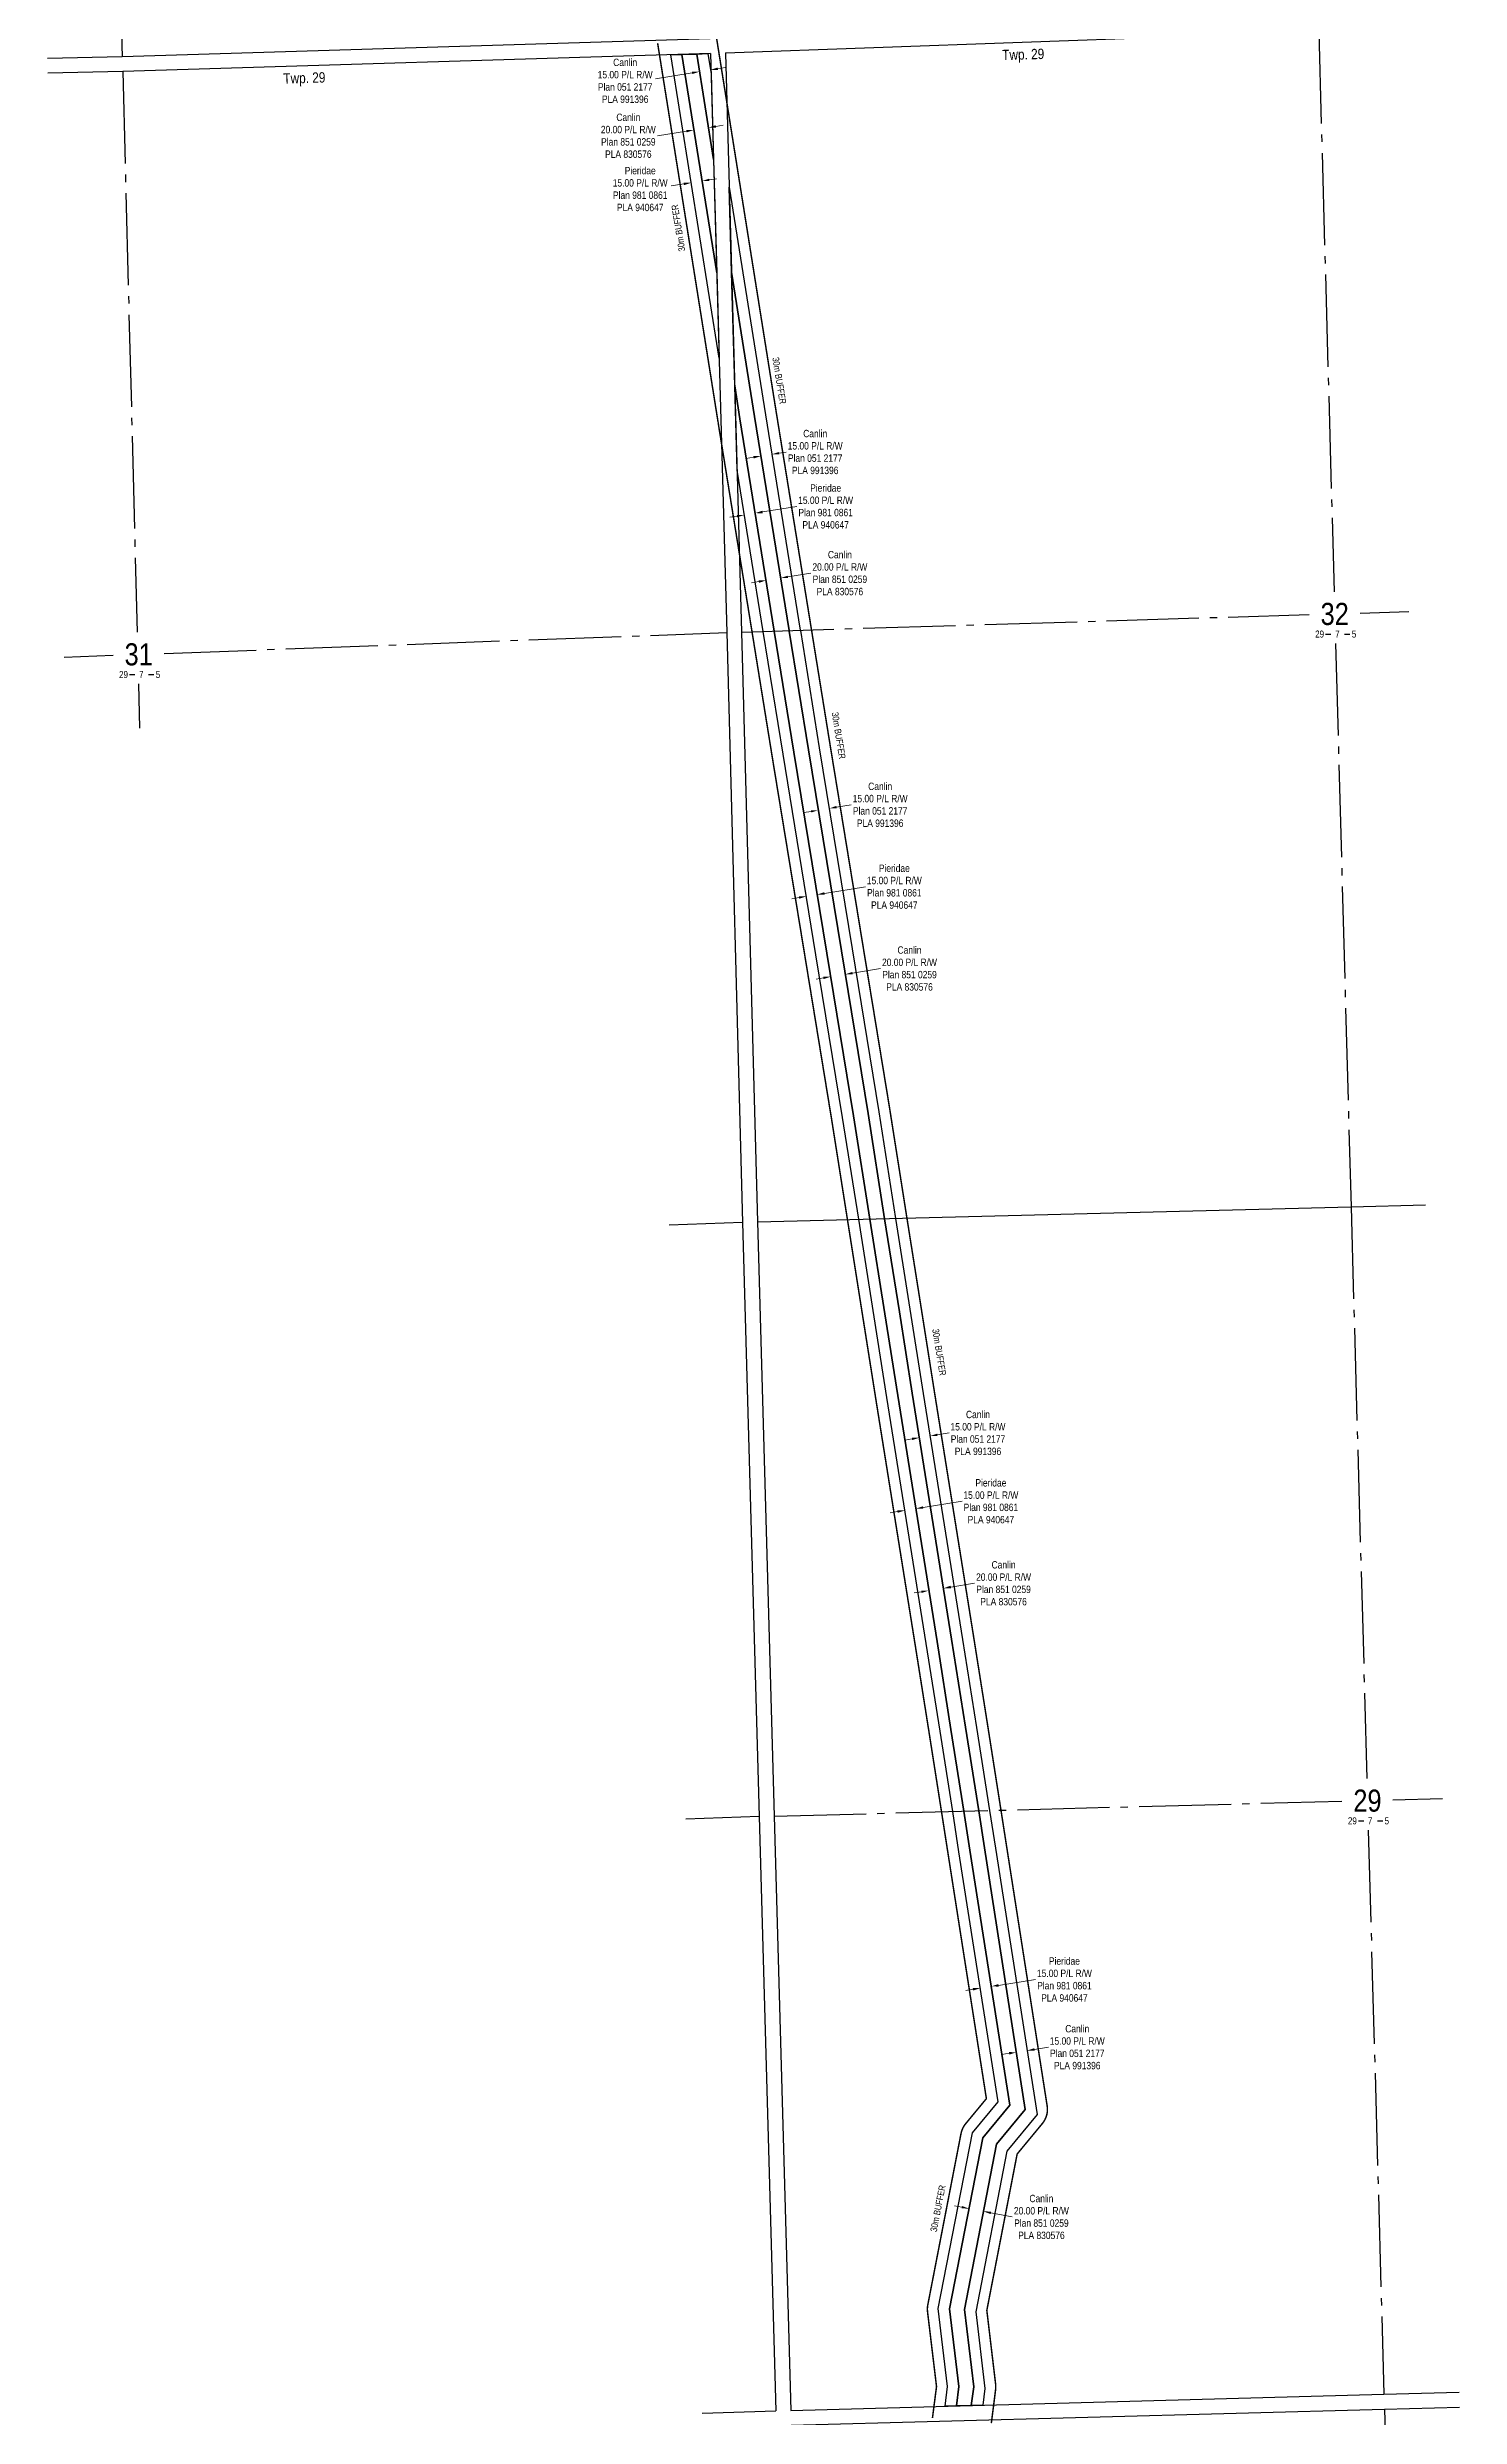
# Model space of a CAD drawing. Extents: x 639460 to 650829, y 5702863 to 5715975.
# Drawn here: x 640415 to 642330, y 5707825 to 5711038 of the extents above; entities that cross this region are included whole.
import ezdxf
from ezdxf.enums import TextEntityAlignment as Align

# ---------------------------------------------------------------- set-up
doc = ezdxf.new("R2010")
doc.units = 0
doc.header["$LTSCALE"] = 5
doc.linetypes.add('foc-QUARTERLINE', pattern=[33, 25, -3, 2, -3])
doc.linetypes.add('foc-TIELINE', pattern=[1.875, 1.25, -0.625])
for name, color, linetype in [('10', 1, 'Continuous'), ('9', 3, 'Continuous'), ('C-RW', 13, 'Continuous'), ('D-TXT', 6, 'Continuous'), ('F-RW', 190, 'Continuous'), ('L-QSEC', 8, 'foc-QUARTERLINE'), ('L-SEC', 7, 'Continuous'), ('L-SECLBL', 7, 'Continuous'), ('P-BUFFER-CIOOC', 50, 'foc-TIELINE'), ('P-BUFFER-CIOOC-T', 50, 'Continuous'), ('P-PROPOSED', 10, 'Continuous')]:
    doc.layers.add(name, color=color, linetype=linetype)
doc.layers.add('C-RW-T', color=13, linetype='Continuous', lineweight=9)
doc.layers.add('F-RW-T', color=190, linetype='Continuous', lineweight=9)
doc.styles.add('80', font='ARIALN.TTF', dxfattribs={"height": 10})
doc.styles.add('80CG', font='ARIALN.TTF', dxfattribs={"height": 10})
doc.styles.add('80L', font='ARIALN.TTF', dxfattribs={"height": 10})
doc.styles.add('SIMPLEX', font='ARIALN.TTF')

# ---------------------------------------------------------------- blocks, each defined once
blk = doc.blocks.new('L-SECLBL')
at = {"layer": '9', "color": 255}
for p, q in [((-5.1, -27.8), (-12.3, -27.8)), ((20.7, -27.8), (13.5, -27.8))]:
    blk.add_line(p, q, dxfattribs=at)
at = {"layer": '10', "color": 2, "style": 'SIMPLEX'}
blk.add_attdef('SEC', text='', height=30, dxfattribs=at).set_placement((0, 0), align=Align.MIDDLE)
at = {"layer": '10', "color": 5, "style": '80L'}
blk.add_attdef('TWP', text='', height=9.5, dxfattribs=at).set_placement((-14.4, -27.4), align=Align.MIDDLE_RIGHT)
blk.add_attdef('RGE', text='', height=9.5, dxfattribs=at).set_placement((3.6, -27.4), align=Align.MIDDLE_CENTER)
blk.add_attdef('MER', text='', height=9.5, dxfattribs=at).set_placement((23.2, -27.4), align=Align.MIDDLE_LEFT)

msp = doc.modelspace()

# ---------------------------------------------------------------- linework, layer by layer
at = {"layer": 'C-RW', "color": 255}
for points in [[(641318.3, 5710886.6), (641322.6, 5710732.5), (641275.3, 5711028.9), (641295.5, 5711029.5), (641318.3, 5710886.6)], [(641315, 5711002.4), (641318.3, 5710886.6), (641295.5, 5711029.5), (641310.6, 5711030), (641315, 5711002.4)], [(641686.2, 5707862.7), (641683.3, 5707840.2), (641667.7, 5707839.8), (641671, 5707865.3), (641658.4, 5707969.9), (641701.9, 5708194.1), (641741, 5708241.5), (641685.6, 5708596.2), (641677.8, 5708646.4), (641660, 5708759.9), (641641.1, 5708879.1), (641587.7, 5709212.9), (641570.3, 5709323.5), (641550.3, 5709449.5), (641527.8, 5709592.3), (641491.6, 5709813.2), (641446.9, 5710085.8), (641421, 5710246.8), (641420.9, 5710247.4), (641373.9, 5710537.7), (641342.7, 5710733.5), (641339.4, 5710849), (641388.7, 5710540), (641435.9, 5710247.8), (641436, 5710247.3), (641461.7, 5710088.2), (641506.4, 5709815.7), (641542.6, 5709594.7), (641565.2, 5709450), (641602.6, 5709212.7), (641656, 5708878.9), (641674.9, 5708759.6), (641692.6, 5708646.9), (641700.5, 5708596), (641757, 5708234.6), (641716, 5708184.9), (641673.7, 5707966.8), (641686.2, 5707862.7)], [(641671, 5707865.3), (641667.7, 5707839.8), (641647.5, 5707839.2), (641650.8, 5707865.4), (641638.2, 5707970.7), (641683.3, 5708202.9), (641719.9, 5708247.3), (641665.9, 5708593.1), (641657.6, 5708645.8), (641640.2, 5708756.7), (641621.3, 5708876), (641568, 5709209.8), (641550.5, 5709320.4), (641530.1, 5709449), (641508, 5709589.1), (641471.9, 5709810), (641427.2, 5710082.6), (641400.7, 5710246.8), (641354.1, 5710534.5), (641347, 5710579.3), (641342.7, 5710733.5), (641373.9, 5710537.7), (641420.9, 5710247.4), (641421, 5710246.8), (641446.9, 5710085.8), (641491.6, 5709813.2), (641527.8, 5709592.3), (641550.3, 5709449.5), (641570.3, 5709323.5), (641587.7, 5709212.9), (641641.1, 5708879.1), (641660, 5708759.9), (641677.8, 5708646.4), (641685.6, 5708596.2), (641741, 5708241.5), (641701.9, 5708194.1), (641658.4, 5707969.9), (641671, 5707865.3)]]:
    msp.add_lwpolyline(points, close=True, dxfattribs=at)
at = {"layer": 'C-RW-T', "color": 255}
for p, q in [((641289.4, 5711004), (641239.6, 5710996)), ((641324, 5711009.5), (641333.9, 5711011.1)), ((641281.8, 5710924.9), (641242.3, 5710918.6)), ((641321.3, 5710931.2), (641331.2, 5710932.8)), ((641372.5, 5710482.5), (641362.7, 5710480.9)), ((641407.1, 5710488), (641417, 5710489.6)), ((641379.7, 5710313.9), (641369.8, 5710312.3)), ((641419.2, 5710320.3), (641450.1, 5710325.3)), ((641450.5, 5710002.2), (641440.6, 5710000.6)), ((641485, 5710007.9), (641505.1, 5710011.1)), ((641467.2, 5709776.3), (641457.4, 5709774.7)), ((641506.7, 5709782.8), (641544.5, 5709789)), ((641587.5, 5709151), (641577.6, 5709149.4)), ((641621.7, 5709156.5), (641637.7, 5709159)), ((641600.4, 5708943.7), (641590.5, 5708942.1)), ((641639.8, 5708950), (641672, 5708955.1)), ((641719, 5708317.5), (641709.1, 5708315.9)), ((641753.3, 5708322.8), (641772.3, 5708325.8)), ((641654.8, 5708108.8), (641645, 5708110.7)), ((641694.1, 5708101.2), (641723.3, 5708095.5))]:
    msp.add_line(p, q, dxfattribs=at)
for points in [[(641289.2, 5711005.6), (641289.7, 5711002.3), (641299.3, 5711005.5)], [(641323.8, 5711011.1), (641324.3, 5711007.8), (641314.2, 5711007.9)], [(641281.5, 5710926.6), (641282.1, 5710923.3), (641291.7, 5710926.5)], [(641321, 5710932.9), (641321.6, 5710929.6), (641311.4, 5710929.6)], [(641372.3, 5710484.1), (641372.8, 5710480.8), (641382.4, 5710484)], [(641406.8, 5710489.6), (641407.4, 5710486.3), (641397.2, 5710486.4)], [(641379.4, 5710315.5), (641380, 5710312.2), (641389.6, 5710315.5)], [(641418.9, 5710321.9), (641419.5, 5710318.6), (641409.3, 5710318.7)], [(641450.2, 5710003.8), (641450.8, 5710000.6), (641460.4, 5710003.8)], [(641484.8, 5710009.5), (641485.3, 5710006.2), (641475.2, 5710006.2)], [(641467, 5709778), (641467.5, 5709774.7), (641477.1, 5709777.9)], [(641506.5, 5709784.4), (641507, 5709781.1), (641496.9, 5709781.2)], [(641587.2, 5709152.6), (641587.7, 5709149.4), (641597.3, 5709152.6)], [(641621.5, 5709158.1), (641622, 5709154.8), (641611.9, 5709154.9)], [(641600.1, 5708945.3), (641600.6, 5708942.1), (641610.2, 5708945.3)], [(641639.6, 5708951.7), (641640.1, 5708948.4), (641630, 5708948.4)], [(641718.8, 5708319.1), (641719.3, 5708315.8), (641728.9, 5708319)], [(641753.1, 5708324.5), (641753.6, 5708321.2), (641743.4, 5708321.3)], [(641655.1, 5708110.4), (641654.5, 5708107.1), (641664.6, 5708106.9)], [(641694.4, 5708102.8), (641693.8, 5708099.5), (641684.3, 5708103.1)]]:
    msp.add_solid(points, dxfattribs=at)
at = {"layer": 'F-RW', "color": 255}
for points in [[(641322.6, 5710732.5), (641325.8, 5710616.9), (641260.2, 5711028.5), (641275.3, 5711028.9), (641322.6, 5710732.5)], [(641650.8, 5707865.4), (641647.5, 5707839.2), (641632.3, 5707838.8), (641635.7, 5707865.5), (641623, 5707971.2), (641669.3, 5708209.5), (641704, 5708251.7), (641651, 5708591), (641642.5, 5708645.6), (641625.4, 5708754.3), (641606.5, 5708873.4), (641553.2, 5709207), (641515.1, 5709448.8), (641493.2, 5709586.8), (641457.1, 5709807.5), (641412.5, 5710079.9), (641385.6, 5710246.3), (641350.2, 5710464.9), (641347, 5710579.3), (641354.1, 5710534.5), (641400.7, 5710246.8), (641427.2, 5710082.6), (641471.9, 5709810), (641508, 5709589.1), (641530.1, 5709449), (641550.5, 5709320.4), (641568, 5709209.8), (641621.3, 5708876), (641640.2, 5708756.7), (641657.6, 5708645.8), (641665.9, 5708593.1), (641719.9, 5708247.3), (641683.3, 5708202.9), (641638.2, 5707970.7), (641650.8, 5707865.4)]]:
    msp.add_lwpolyline(points, close=True, dxfattribs=at)
at = {"layer": 'F-RW-T', "color": 255}
for p, q in [((641278, 5710853.3), (641261, 5710850.6)), ((641312.6, 5710858.8), (641322.5, 5710860.4)), ((641384.7, 5710408.3), (641431.2, 5710415.8)), ((641350.1, 5710402.7), (641340.3, 5710401.1)), ((641468.7, 5709890.9), (641524.3, 5709900)), ((641434.2, 5709885.2), (641424.4, 5709883.6)), ((641602.4, 5709057.9), (641655.2, 5709066.3)), ((641567.8, 5709052.3), (641557.9, 5709050.8)), ((641704.6, 5708409.7), (641754.9, 5708417.6)), ((641670, 5708404.3), (641660.2, 5708402.8))]:
    msp.add_line(p, q, dxfattribs=at)
for points in [[(641277.8, 5710854.9), (641278.3, 5710851.6), (641287.9, 5710854.8)], [(641312.3, 5710860.4), (641312.9, 5710857.1), (641302.7, 5710857.2)], [(641349.9, 5710404.3), (641350.4, 5710401), (641360, 5710404.3)], [(641384.4, 5710409.9), (641385, 5710406.6), (641374.8, 5710406.7)], [(641468.5, 5709892.5), (641469, 5709889.2), (641458.9, 5709889.3)], [(641434, 5709886.9), (641434.5, 5709883.6), (641444.1, 5709886.8)], [(641567.5, 5709054), (641568.1, 5709050.7), (641577.7, 5709053.9)], [(641602.1, 5709059.5), (641602.6, 5709056.2), (641592.5, 5709056.3)], [(641704.4, 5708411.4), (641704.9, 5708408.1), (641694.7, 5708408.2)], [(641669.8, 5708406), (641670.3, 5708402.7), (641679.9, 5708405.9)]]:
    msp.add_solid(points, dxfattribs=at)
at = {"layer": 'L-QSEC', "color": 255}
for p, q in [((640493.9, 5711791.8), (640516.7, 5711025.9)), ((642138.8, 5711060.1), (642159.6, 5710300)), ((640517.3, 5711005.8), (640537, 5710245.1)), ((640573.4, 5710216.4), (641336.2, 5710244.8)), ((641356.4, 5710245.4), (642125.7, 5710269.1)), ((642194.9, 5710271.2), (642261, 5710273.3)), ((640437.8, 5710211.4), (640504.2, 5710213.9)), ((642161.5, 5710230.1), (642182.5, 5709465.9)), ((640538.8, 5710175.2), (640540.3, 5710115.2)), ((642182.5, 5709465.9), (642204, 5708690.3)), ((641380.2, 5708638.7), (641280.7, 5708635.2)), ((641400.3, 5708639.2), (642170.1, 5708659.5)), ((642239.3, 5708661.3), (642306.4, 5708663.1)), ((642205.9, 5708620.3), (642227.2, 5707855)), ((642227.7, 5707834.8), (642252, 5707060.1))]:
    msp.add_line(p, q, dxfattribs=at)
at = {"layer": 'L-SEC', "color": 255}
for p, q in [((641313.6, 5711050.2), (640516.7, 5711025.9)), ((641334.4, 5711030.9), (642138.8, 5711060.1)), ((640516.8, 5711025.9), (640415.3, 5711023.5)), ((641314.3, 5711030.1), (640517.3, 5711005.8)), ((641314.3, 5711030.1), (641336.2, 5710244.8)), ((641334.4, 5711030.9), (641334.4, 5711030.6)), ((641334.4, 5711030.7), (641356.4, 5710245.3)), ((640517.3, 5711005.8), (640415.8, 5711003.4)), ((641336.2, 5710244.8), (641357.6, 5709444.7)), ((641356.4, 5710245.3), (641377.7, 5709445.3)), ((641357.6, 5709444.7), (641258.3, 5709441)), ((641357.6, 5709444.7), (641380.2, 5708638.7)), ((641377.7, 5709445.3), (642182.5, 5709465.9)), ((641377.7, 5709445.3), (641400.3, 5708639.2)), ((642182.5, 5709465.9), (642283.7, 5709468.5)), ((641380.2, 5708638.7), (641402.9, 5707832.6)), ((641400.3, 5708639.2), (641423, 5707833.2)), ((641303, 5707829.4), (641402.8, 5707832.6)), ((641402.9, 5707832.6), (641402.9, 5707832.6)), ((641423, 5707833.2), (642227.2, 5707855)), ((641423.6, 5707813.1), (642227.7, 5707834.8)), ((642227.2, 5707855), (642329.1, 5707857.7)), ((642227.7, 5707834.8), (642329.7, 5707837.6))]:
    msp.add_line(p, q, dxfattribs=at)
at = {"layer": 'P-BUFFER-CIOOC', "const_width": 2}
for points in [[(641694.9, 5707815.8), (641697.5, 5707836), (641700.7, 5707861.5, 0.061655), (641700.7, 5707868.9), (641688.8, 5707968.8), (641729.9, 5708180.9), (641764.2, 5708222.4, 0.214202), (641770.6, 5708246.1), (641715.2, 5708600.9), (641707.4, 5708651, 0.00035), (641707.4, 5708651), (641689.6, 5708764.5, 0.000297), (641689.6, 5708764.5), (641670.7, 5708883.8, 0.000335), (641670.7, 5708883.9), (641617.3, 5709217.6), (641599.9, 5709328.1), (641579.9, 5709454.2), (641557.4, 5709597, 0.001478), (641557.4, 5709597.2), (641521.2, 5709818), (641476.6, 5710090.6), (641450.6, 5710251.6, 0.00041), (641450.6, 5710251.6), (641450.5, 5710252.2), (641403.5, 5710542.5), (641372.3, 5710738.2, 0.000013), (641372.3, 5710738.2), (641347.9, 5710891.4), (641325.1, 5711034.3), (641321.9, 5711054.3)], [(641242.5, 5711044.2), (641245.7, 5711024.2), (641293, 5710727.8), (641317.4, 5710574.6), (641324.5, 5710529.8, 0.000619), (641324.5, 5710529.7), (641371.1, 5710242), (641397.6, 5710077.8, 0.000573), (641397.6, 5710077.7), (641442.3, 5709805.1), (641478.4, 5709584.4), (641500.5, 5709444.3), (641520.8, 5709315.7), (641538.3, 5709205.1, 0.000435), (641538.3, 5709205), (641591.7, 5708871.3), (641610.6, 5708752.1), (641628, 5708641.2), (641636.2, 5708588.5), (641688.2, 5708256), (641660.1, 5708222, 0.125028), (641653.8, 5708208.6), (641608.8, 5707976.4, 0.077885), (641608.4, 5707967.1), (641620.6, 5707865.5), (641617.7, 5707843), (641615.1, 5707822.8)]]:
    msp.add_lwpolyline(points, format="xyb", dxfattribs=at)
at = {"layer": 'P-PROPOSED'}
for points in [[(641318.3, 5710886.6), (641322.6, 5710732.5), (641275.3, 5711028.9), (641295.5, 5711029.5), (641318.3, 5710886.6)], [(641671, 5707865.3), (641667.7, 5707839.8), (641647.5, 5707839.2), (641650.8, 5707865.4), (641638.2, 5707970.7), (641683.3, 5708202.9), (641719.9, 5708247.3), (641665.9, 5708593.1), (641657.6, 5708645.8), (641640.2, 5708756.7), (641621.3, 5708876), (641568, 5709209.8), (641550.5, 5709320.4), (641530.1, 5709449), (641508, 5709589.1), (641471.9, 5709810), (641427.2, 5710082.6), (641400.7, 5710246.8), (641354.1, 5710534.5), (641347, 5710579.3), (641342.7, 5710733.5), (641373.9, 5710537.7), (641420.9, 5710247.4), (641421, 5710246.8), (641446.9, 5710085.8), (641491.6, 5709813.2), (641527.8, 5709592.3), (641550.3, 5709449.5), (641570.3, 5709323.5), (641587.7, 5709212.9), (641641.1, 5708879.1), (641660, 5708759.9), (641677.8, 5708646.4), (641685.6, 5708596.2), (641741, 5708241.5), (641701.9, 5708194.1), (641658.4, 5707969.9), (641671, 5707865.3)]]:
    msp.add_lwpolyline(points, close=True, dxfattribs=at)

# ---------------------------------------------------------------- block references
at = {"layer": 'L-SECLBL', "color": 255}
ref = msp.add_blockref('L-SECLBL', (642160.4, 5710270), dxfattribs=at)
ref.add_attrib('SEC', '32', dxfattribs={"layer": '10', "color": 255, "height": 30, "style": 'SIMPLEX'}).set_placement((642160.4, 5710270), align=Align.MIDDLE)
ref.add_attrib('TWP', '29', dxfattribs={"layer": '10', "color": 255, "height": 9.5, "style": '80L'}).set_placement((642146, 5710242.7), align=Align.MIDDLE_RIGHT)
ref.add_attrib('RGE', '7', dxfattribs={"layer": '10', "color": 255, "height": 9.5, "style": '80L'}).set_placement((642164.1, 5710242.7), align=Align.MIDDLE_CENTER)
ref.add_attrib('MER', '5', dxfattribs={"layer": '10', "color": 255, "height": 9.5, "style": '80L'}).set_placement((642183.6, 5710242.7), align=Align.MIDDLE_LEFT)
ref = msp.add_blockref('L-SECLBL', (640539, 5710215.2), dxfattribs=at)
ref.add_attrib('SEC', '31', dxfattribs={"layer": '10', "color": 255, "height": 30, "style": 'SIMPLEX'}).set_placement((640539, 5710215.2), align=Align.MIDDLE)
ref.add_attrib('TWP', '29', dxfattribs={"layer": '10', "color": 255, "height": 9.5, "style": '80L'}).set_placement((640524.5, 5710187.8), align=Align.MIDDLE_RIGHT)
ref.add_attrib('RGE', '7', dxfattribs={"layer": '10', "color": 255, "height": 9.5, "style": '80L'}).set_placement((640542.6, 5710187.8), align=Align.MIDDLE_CENTER)
ref.add_attrib('MER', '5', dxfattribs={"layer": '10', "color": 255, "height": 9.5, "style": '80L'}).set_placement((640562.1, 5710187.8), align=Align.MIDDLE_LEFT)
ref = msp.add_blockref('L-SECLBL', (642204.8, 5708660.3), dxfattribs=at)
ref.add_attrib('SEC', '29', dxfattribs={"layer": '10', "color": 255, "height": 30, "style": 'SIMPLEX'}).set_placement((642204.8, 5708660.3), align=Align.MIDDLE)
ref.add_attrib('TWP', '29', dxfattribs={"layer": '10', "color": 255, "height": 9.5, "style": '80L'}).set_placement((642190.4, 5708632.9), align=Align.MIDDLE_RIGHT)
ref.add_attrib('RGE', '7', dxfattribs={"layer": '10', "color": 255, "height": 9.5, "style": '80L'}).set_placement((642208.4, 5708632.9), align=Align.MIDDLE_CENTER)
ref.add_attrib('MER', '5', dxfattribs={"layer": '10', "color": 255, "height": 9.5, "style": '80L'}).set_placement((642228, 5708632.9), align=Align.MIDDLE_LEFT)

# ---------------------------------------------------------------- texts
at = {"layer": 'C-RW-T', "color": 255, "char_height": 10, "attachment_point": 5, "style": '80CG'}
for s, insert in [('\\A1;Canlin\\P15.00 P/L R/W\\PPlan 051 2177\\PPLA 991396', (641198.5, 5710993.1)), ('\\A1;Canlin\\P20.00 P/L R/W\\PPlan 851 0259\\PPLA 830576', (641202.8, 5710918.6)), ('\\A1;Canlin\\P15.00 P/L R/W\\PPlan 051 2177\\PPLA 991396', (641456.1, 5710489.6)), ('\\A1;Canlin\\P20.00 P/L R/W\\PPlan 851 0259\\PPLA 830576', (641489.6, 5710325.3)), ('\\A1;Canlin\\P15.00 P/L R/W\\PPlan 051 2177\\PPLA 991396', (641544.2, 5710011.1)), ('\\A1;Canlin\\P20.00 P/L R/W\\PPlan 851 0259\\PPLA 830576', (641584, 5709789)), ('\\A1;Canlin\\P15.00 P/L R/W\\PPlan 051 2177\\PPLA 991396', (641676.8, 5709159)), ('\\A1;Canlin\\P20.00 P/L R/W\\PPlan 851 0259\\PPLA 830576', (641711.5, 5708955.1)), ('\\A1;Canlin\\P15.00 P/L R/W\\PPlan 051 2177\\PPLA 991396', (641811.4, 5708325.8)), ('\\A1;Canlin\\P20.00 P/L R/W\\PPlan 851 0259\\PPLA 830576', (641762.8, 5708095.5))]:
    msp.add_mtext(s, dxfattribs=dict(at, insert=insert))
at = {"layer": 'D-TXT', "color": 255, "char_height": 14, "attachment_point": 1, "rotation": 1.7492, "style": '80L'}
for insert in [(641709.4, 5711035.1), (640734.9, 5711003.2)]:
    msp.add_mtext_dynamic_manual_height_columns('Twp. 29', width=101.395, gutter_width=47.5, heights=[0], dxfattribs=dict(at, insert=insert))
at = {"layer": 'F-RW-T', "color": 255, "char_height": 10, "attachment_point": 5, "style": '80CG'}
for insert in [(641218.9, 5710846.3), (641470.3, 5710415.8), (641563.4, 5709900), (641694.3, 5709066.3), (641794, 5708417.6)]:
    msp.add_mtext('\\A1;Pieridae\\P15.00 P/L R/W\\PPlan 981 0861\\PPLA 940647', dxfattribs=dict(at, insert=insert))
at = {"layer": 'P-BUFFER-CIOOC-T', "char_height": 9, "attachment_point": 1, "style": '80'}
for insert, rotation in [((641271.2, 5710761.1), 99.0812), ((641406.9, 5710618.9), 279.0502), ((641487.3, 5710137.4), 279.1698), ((641623.7, 5709300.9), 279.0808), ((641612, 5708076.5), 79.0169)]:
    msp.add_mtext_dynamic_manual_height_columns('30m BUFFER', width=64.069, gutter_width=45, heights=[0], dxfattribs=dict(at, insert=insert, rotation=rotation))

doc.saveas('drawing.dxf')
